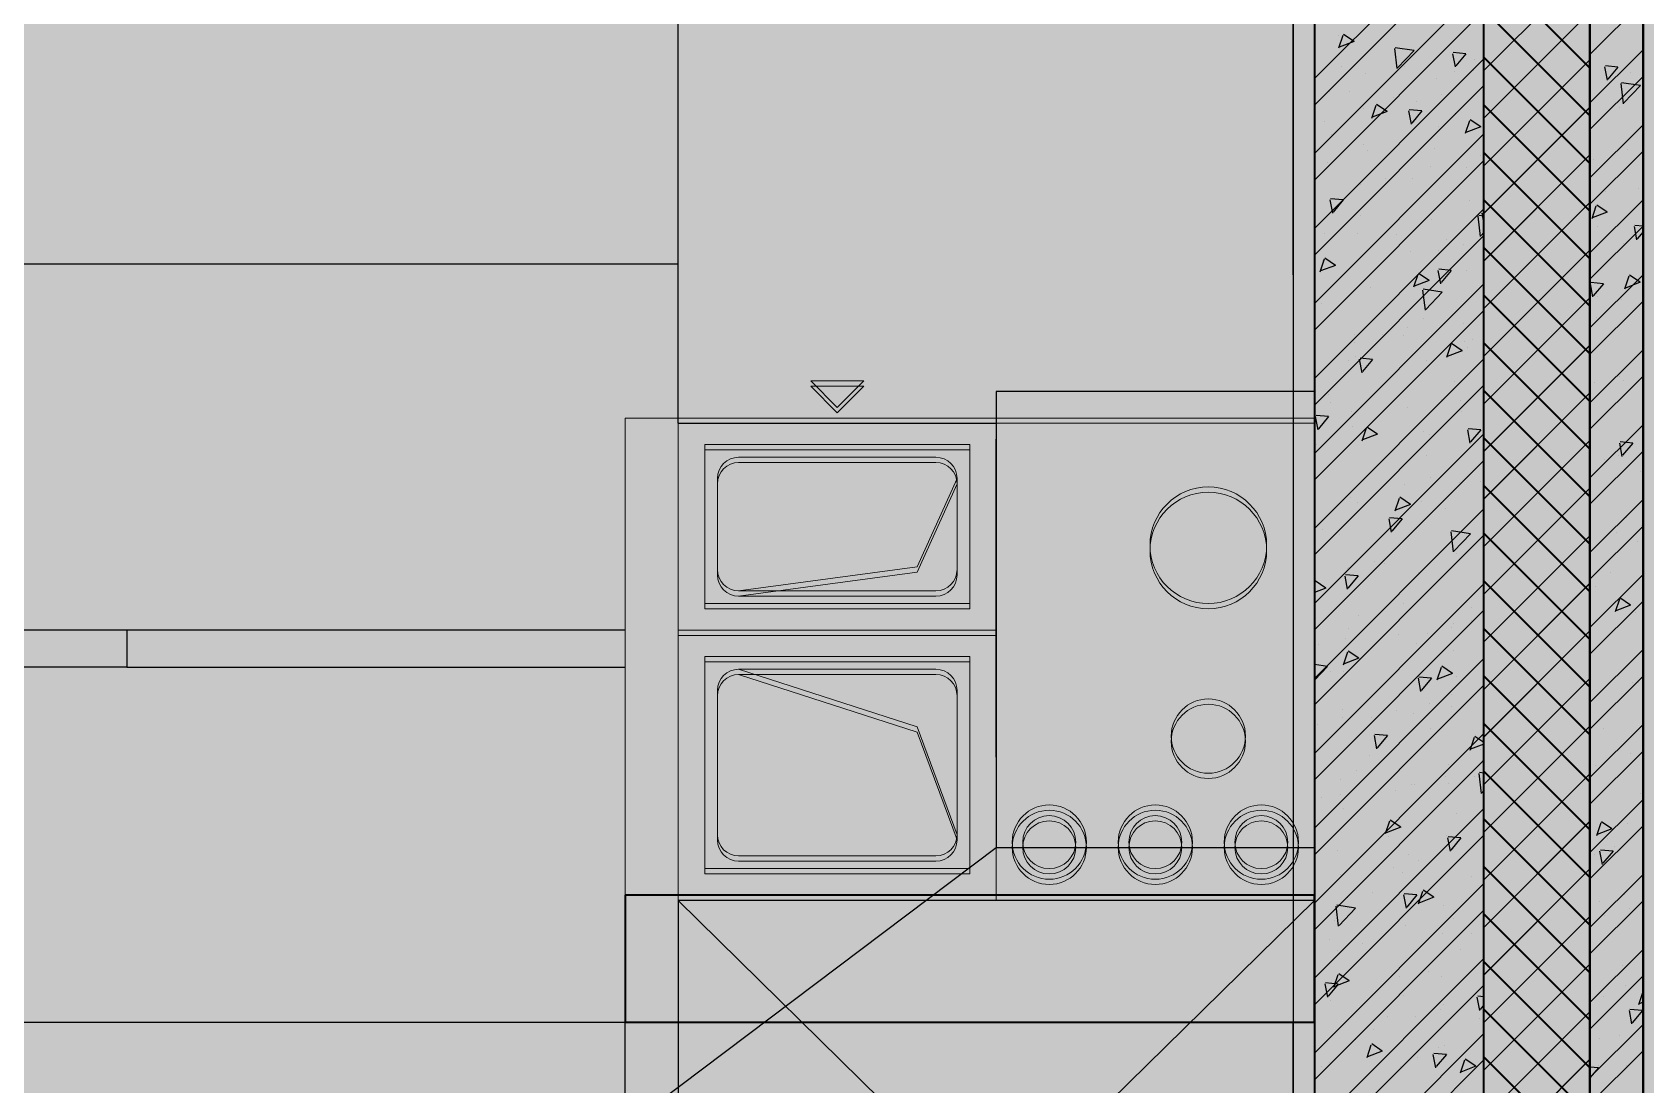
# Model space of a CAD drawing. Header units: inches. Extents: x 143994 to 247866, y 243815 to 272761.
# Drawn here: x 243499 to 245021, y 252952 to 253945 of the extents above; entities that cross this region are included whole.
import ezdxf

# ---------------------------------------------------------------- set-up
doc = ezdxf.new("R2010")
doc.units = ezdxf.units.IN
doc.header["$LTSCALE"] = 1000
doc.header["$MEASUREMENT"] = 0
doc.layers.get('DEFPOINTS').update_dxf_attribs({"color": 62})
for name, color, linetype in [('0-建筑1F', 127, 'Continuous'), ('0-建筑2F', 127, 'Continuous'), ('00给水标注', 13, 'Continuous'), ('A-ARCHLINE', 1, 'Continuous'), ('A-S-face(建筑粉刷线)', 136, 'Continuous'), ('A-Wall-Patn', 255, 'Continuous'), ('MISC 杂项', 8, 'Continuous'), ('PUB_HATCH', 8, 'Continuous'), ('WINDOW', 8, 'Continuous'), ('厨卫', 44, 'Continuous')]:
    doc.layers.add(name, color=color, linetype=linetype)
for name, color, linetype, lineweight in [('A-Flr-LVTRY', 8, 'Continuous', 9), ('A-Flr-Opng', 14, 'Continuous', 9), ('A-Wall', 254, 'Continuous', 35), ('W-保温层', 8, 'Continuous', 13)]:
    doc.layers.add(name, color=color, linetype=linetype, lineweight=lineweight)

# ---------------------------------------------------------------- blocks, each defined once
blk = doc.blocks.new('144')
at = {"layer": 'A-ARCHLINE', "color": 127}
blk.add_line((659856.9, -386895.3), (659856.9, -386595.3), dxfattribs=at)
at = {"layer": 'A-Flr-Opng', "color": 127}
for p, q in [((659731.9, -386540.3), (659681.9, -386540.3)), ((659681.9, -386540.3), (659706.9, -386565.3)), ((659706.9, -386565.3), (659731.9, -386540.3)), ((659506.9, -387025.3), (659506.9, -386575.3)), ((659556.9, -386575.3), (659506.9, -386575.3)), ((659856.9, -386575.3), (659556.9, -386575.3)), ((659556.9, -386575.3), (659556.9, -386775.3)), ((660156.9, -386575.3), (659556.9, -386575.3)), ((659556.9, -386575.3), (659556.9, -387025.3)), ((659856.9, -386775.3), (659856.9, -386575.3)), ((660156.9, -387025.3), (660156.9, -386575.3)), ((659831.9, -386600.3), (659581.9, -386600.3)), ((659581.9, -386600.3), (659581.9, -386750.3)), ((659831.9, -386750.3), (659831.9, -386600.3)), ((659799.9, -386612.3), (659613.9, -386612.3)), ((659593.9, -386632.3), (659593.9, -386718.3)), ((659819.9, -386632.3), (659782.3, -386715.6)), ((659819.9, -386718.3), (659819.9, -386632.3)), ((659782.3, -386715.6), (659613.9, -386738.3)), ((659613.9, -386738.3), (659799.9, -386738.3)), ((659581.9, -386750.3), (659831.9, -386750.3)), ((659556.9, -387025.3), (659556.9, -386775.3)), ((659556.9, -386775.3), (659856.9, -386775.3)), ((659556.9, -386775.3), (659856.9, -386775.3)), ((659856.9, -386775.3), (659856.9, -387025.3)), ((659581.9, -387000.3), (659581.9, -386800.3)), ((659581.9, -386800.3), (659831.9, -386800.3)), ((659831.9, -386800.3), (659831.9, -387000.3)), ((659613.9, -386812.3), (659799.9, -386812.3)), ((659782.3, -386866.6), (659613.9, -386812.3)), ((659593.9, -386968.3), (659593.9, -386832.3)), ((659819.9, -386832.3), (659819.9, -386968.3)), ((659819.9, -386968.3), (659782.3, -386866.6)), ((659799.9, -386988.3), (659613.9, -386988.3)), ((659831.9, -387000.3), (659581.9, -387000.3)), ((659856.9, -387025.3), (659556.9, -387025.3)), ((659556.9, -387025.3), (660156.9, -387025.3))]:
    blk.add_line(p, q, dxfattribs=at)
for centre, radius in [((660056.9, -386695.3), 55), ((660056.9, -386875.3), 35), ((659906.9, -386975.3), 35), ((660006.9, -386975.3), 35), ((660106.9, -386975.3), 35), ((659906.9, -386975.3), 25), ((660006.9, -386975.3), 25), ((660106.9, -386975.3), 25)]:
    blk.add_circle(centre, radius, dxfattribs=at)
for centre, start, end in [((659613.9, -386632.3), 90, 180), ((659799.9, -386632.3), 0, 90), ((659613.9, -386718.3), 180, 270), ((659799.9, -386718.3), 270, 0), ((659613.9, -386832.3), 90, 180), ((659799.9, -386832.3), 0, 90), ((659613.9, -386968.3), 180, 270), ((659799.9, -386968.3), 270, 0)]:
    blk.add_arc(centre, 20, start, end, dxfattribs=at)
at = {"layer": 'A-S-face(建筑粉刷线)', "color": 127}
for p, q in [((660136.9, -386440.3), (660136.9, -385330.3)), ((660136.9, -386440.3), (660136.9, -387145.3)), ((660136.9, -390130.3), (660136.9, -387145.3))]:
    blk.add_line(p, q, dxfattribs=at)
at = {"layer": 'A-Wall', "color": 127}
for p, q in [((660156.9, -385330.3), (660156.9, -390150.3)), ((660316.9, -390310.3), (660316.9, -385330.3)), ((660416.9, -385330.3), (660416.9, -390410.3)), ((660466.9, -390460.3), (660466.9, -385330.3)), ((659506.9, -387025.3), (659506.9, -387145.3)), ((660156.9, -387025.3), (659506.9, -387025.3)), ((660156.9, -387145.3), (660156.9, -387025.3)), ((659506.9, -387145.3), (660156.9, -387145.3))]:
    blk.add_line(p, q, dxfattribs=at)
at = {"layer": 'MISC 杂项', "color": 127}
blk.add_line((658186.9, -387145.3), (659506.9, -387145.3), dxfattribs=at)
at = {"layer": 'PUB_HATCH', "color": 127, "linetype": 'Continuous'}
for p, q in [((660316.9, -386120.2), (660156.9, -386280.2)), ((660466.9, -386182.3), (660416.9, -386232.3)), ((660316.9, -386190.9), (660156.9, -386350.9)), ((660183.7, -386214.4), (660179.7, -386226.4)), ((660179.8, -386214.1), (660179.8, -386214.1)), ((660194.4, -386220.1), (660184.4, -386213.4)), ((660194.4, -386220.1), (660180.4, -386225.4)), ((660299.9, -386231.6), (660287.9, -386230.6)), ((660241.9, -386243.8), (660241.9, -386243.8)), ((660287.3, -386231.6), (660289.6, -386244.1)), ((660299.9, -386231.6), (660290.2, -386243.1)), ((660430.7, -386244.1), (660433, -386256.7)), ((660443.3, -386244.2), (660431.4, -386243.1)), ((660443.3, -386244.2), (660433.7, -386255.7)), ((660272.4, -386254.9), (660272.4, -386254.9)), ((660466.9, -386253), (660416.9, -386303)), ((660455.1, -386249.8), (660455.1, -386249.8)), ((660316.9, -386261.6), (660156.9, -386421.6)), ((660171.4, -386267.7), (660171.4, -386267.7)), ((660231.5, -386273), (660231.5, -386273)), ((660253, -386276.4), (660253, -386276.4)), ((660202.9, -386283), (660202.9, -386283)), ((660289.8, -386287.7), (660289.8, -386287.7)), ((660445.1, -386282), (660445.1, -386282)), ((660166.9, -386295.4), (660166.9, -386295.4)), ((660273.7, -386299.9), (660273.7, -386299.9)), ((660303.1, -386294.9), (660299.1, -386307)), ((660313.8, -386300.6), (660299.7, -386306)), ((660313.8, -386300.6), (660303.8, -386293.9)), ((660173.2, -386307.7), (660173.2, -386307.7)), ((660270, -386321.5), (660270, -386321.5)), ((660452.5, -386322.1), (660452.5, -386322.1)), ((660316.9, -386332.3), (660156.9, -386492.3)), ((660169, -386334.3), (660169, -386334.3)), ((660466.9, -386323.7), (660416.9, -386373.7)), ((660200.4, -386355.3), (660200.4, -386355.3)), ((660171.6, -386369.5), (660173.9, -386382)), ((660184.2, -386369.5), (660172.2, -386368.5)), ((660184.2, -386369.5), (660174.5, -386381)), ((660315, -386382), (660316.9, -386392.4)), ((660316.9, -386381.1), (660315.7, -386381)), ((660422.5, -386375.4), (660418.5, -386387.5)), ((660433.1, -386381.1), (660419.1, -386386.5)), ((660433.1, -386381.1), (660423.2, -386374.4)), ((660267.6, -386388), (660267.6, -386388)), ((660311.2, -386384.9), (660313.4, -386403.9)), ((660316.9, -386385), (660311.9, -386384.2)), ((660466.9, -386394.4), (660416.9, -386444.4)), ((660458.5, -386394.6), (660460.8, -386407.1)), ((660466.9, -386394.3), (660459.1, -386393.6)), ((660316.9, -386403), (660156.9, -386563)), ((660166.5, -386400.8), (660166.5, -386400.8)), ((660234.8, -386402.1), (660234.8, -386402.1)), ((660281.6, -386407.1), (660281.6, -386407.1)), ((660316.9, -386400.3), (660314.1, -386403.2)), ((660448.3, -386411.1), (660448.3, -386411.1)), ((660466.9, -386399.6), (660461.4, -386406.1)), ((660164.9, -386427.1), (660164.9, -386427.1)), ((660274.1, -386417.6), (660274.1, -386417.6)), ((660254.5, -386439.9), (660250.4, -386452)), ((660265.1, -386445.6), (660255.1, -386438.9)), ((660265.1, -386445.6), (660251.1, -386451)), ((660265.1, -386454.6), (660265.1, -386454.6)), ((660316.9, -386473.7), (660156.9, -386633.7)), ((660164.1, -386467.4), (660164.1, -386467.4)), ((660466.9, -386465.2), (660416.9, -386515.2)), ((660259.6, -386481.4), (660259.6, -386481.4)), ((660297.2, -386486.5), (660297.2, -386486.5)), ((660195, -386503.7), (660195, -386503.7)), ((660221.5, -386496.5), (660221.5, -386496.5)), ((660241.3, -386497.1), (660241.3, -386497.1)), ((660199.3, -386519.9), (660201.6, -386532.5)), ((660211.9, -386520), (660200, -386518.9)), ((660211.9, -386520), (660202.3, -386531.4)), ((660301.7, -386508.3), (660301.7, -386508.3)), ((660161.7, -386534), (660161.7, -386534)), ((660262.7, -386521.2), (660262.7, -386521.2)), ((660316.9, -386544.4), (660156.9, -386704.4)), ((660289.2, -386541), (660289.2, -386541)), ((660466.9, -386535.9), (660416.9, -386585.9)), ((660421, -386542.1), (660421, -386542.1)), ((660172.6, -386561), (660172.6, -386561)), ((660244.6, -386565.4), (660244.6, -386565.4)), ((660294.7, -386558.8), (660294.7, -386558.8)), ((660466.8, -386558.7), (660466.8, -386558.7)), ((660168.9, -386575.3), (660168.9, -386575.3)), ((660205.8, -386584.9), (660201.7, -386597)), ((660216.4, -386590.6), (660202.4, -386596)), ((660216.4, -386590.6), (660206.5, -386583.9)), ((660260.3, -386587.8), (660260.3, -386587.8)), ((660159.3, -386600.6), (660159.3, -386600.6)), ((660262.8, -386610.5), (660262.8, -386610.5)), ((660466.9, -386606.6), (660416.9, -386656.6)), ((660444.1, -386611.1), (660444.1, -386611.1)), ((660316.9, -386615.2), (660156.9, -386775.2)), ((660464.4, -386625.3), (660464.4, -386625.3)), ((660242.1, -386637.7), (660242.1, -386637.7)), ((660192, -386644.2), (660192, -386644.2)), ((660257.8, -386654.4), (660257.8, -386654.4)), ((660227.1, -386670.4), (660229.4, -386682.9)), ((660239.7, -386670.4), (660227.7, -386669.3)), ((660239.7, -386670.4), (660230, -386681.9)), ((660281, -386660.3), (660281, -386660.3)), ((660316.9, -386685.9), (660156.9, -386845.9)), ((660164.3, -386680.3), (660164.3, -386680.3)), ((660180.8, -386685.3), (660180.8, -386685.3)), ((660466.9, -386677.3), (660416.9, -386727.3)), ((660441.6, -386683.3), (660441.6, -386683.3)), ((660287.6, -386689.8), (660287.6, -386689.8)), ((660315.8, -386699.9), (660315.8, -386699.9)), ((660462, -386691.9), (660462, -386691.9)), ((660189.5, -386716.5), (660189.5, -386716.5)), ((660223, -386712.1), (660223, -386712.1)), ((660157.1, -386730), (660156.9, -386730.6)), ((660167.8, -386735.7), (660157.8, -386729)), ((660255.4, -386720.9), (660255.4, -386720.9)), ((660436.5, -386721.1), (660436.5, -386721.1)), ((660167.8, -386735.7), (660156.9, -386739.8)), ((660466.9, -386748), (660416.9, -386798)), ((660444.6, -386746), (660440.5, -386758.1)), ((660455.2, -386751.7), (660445.2, -386745)), ((660316.9, -386756.6), (660156.9, -386916.6)), ((660240.7, -386750.3), (660240.7, -386750.3)), ((660455.2, -386751.7), (660441.2, -386757.1)), ((660459.5, -386758.4), (660459.5, -386758.4)), ((660263.2, -386778.8), (660263.2, -386778.8)), ((660253, -386787.5), (660253, -386787.5)), ((660169.2, -386809.7), (660156.9, -386807.8)), ((660288.6, -386794.2), (660288.6, -386794.2)), ((660169.2, -386809.7), (660156.9, -386822.6)), ((660172, -386814.3), (660172, -386814.3)), ((660184, -386814.3), (660184, -386814.3)), ((660254.8, -386820.8), (660257.1, -386833.3)), ((660267.4, -386820.8), (660255.5, -386819.8)), ((660267.4, -386820.8), (660257.8, -386832.3)), ((660276.5, -386810.5), (660272.5, -386822.6)), ((660287.1, -386816.2), (660273.1, -386821.6)), ((660287.1, -386816.2), (660277.2, -386809.5)), ((660290.8, -386818.8), (660290.8, -386818.8)), ((660466.9, -386818.7), (660416.9, -386868.7)), ((660462.7, -386824.5), (660462.7, -386824.5)), ((660316.9, -386827.3), (660156.9, -386987.3)), ((660457.1, -386825), (660457.1, -386825)), ((660250.5, -386854.1), (660250.5, -386854.1)), ((660286.3, -386847.7), (660286.3, -386847.7)), ((660210.5, -386857.7), (660210.5, -386857.7)), ((660316.9, -386898), (660156.9, -387058)), ((660208.9, -386893.6), (660208.9, -386893.6)), ((660315.6, -386898.1), (660315.6, -386898.1)), ((660466.9, -386889.4), (660416.9, -386939.4)), ((660454.7, -386891.6), (660454.7, -386891.6)), ((660280.4, -386913.6), (660280.4, -386913.6)), ((660422.4, -386902.6), (660422.4, -386902.6)), ((660233.7, -386926.6), (660233.7, -386926.6)), ((660248.1, -386920.7), (660248.1, -386920.7)), ((660251, -386920.5), (660251, -386920.5)), ((660283.7, -386920), (660283.7, -386920)), ((660464.5, -386929.5), (660464.5, -386929.5)), ((660157.9, -386936.6), (660157.9, -386936.6)), ((660163.8, -386933.6), (660163.8, -386933.6)), ((660227.9, -386955.5), (660223.8, -386967.6)), ((660238.5, -386961.2), (660224.5, -386966.6)), ((660238.5, -386961.2), (660228.5, -386954.5)), ((660466.9, -386960.1), (660416.9, -387010.1)), ((660452.2, -386958.2), (660452.2, -386958.2)), ((660316.9, -386968.7), (660156.9, -387128.7)), ((660282.6, -386971.2), (660284.9, -386983.8)), ((660295.2, -386971.3), (660283.2, -386970.2)), ((660295.2, -386971.3), (660285.5, -386982.8)), ((660433.2, -386972.3), (660433.2, -386972.3)), ((660245.7, -386987.2), (660245.7, -386987.2)), ((660426, -386983.8), (660428.3, -386996.3)), ((660438.6, -386983.8), (660426.7, -386982.8)), ((660438.6, -386983.8), (660429, -386995.3)), ((660181.1, -387005.5), (660181.1, -387005.5)), ((660231.1, -386998.9), (660231.1, -386998.9)), ((660240.1, -387003.6), (660240.1, -387003.6)), ((660177.3, -387035.6), (660179.5, -387054.6)), ((660195.8, -387037.7), (660178, -387034.9)), ((660195.8, -387037.7), (660180.2, -387053.9)), ((660212.1, -387022.7), (660212.1, -387022.7)), ((660466.9, -387030.8), (660416.9, -387080.8)), ((660425.6, -387031.7), (660425.6, -387031.7)), ((660449.8, -387024.7), (660449.8, -387024.7)), ((660316.9, -387039.4), (660156.9, -387199.4)), ((660288.1, -387047.5), (660288.1, -387047.5)), ((660430.6, -387044.6), (660430.6, -387044.6)), ((660171.4, -387067.5), (660171.4, -387067.5)), ((660243.2, -387053.8), (660243.2, -387053.8)), ((660304.8, -387061.1), (660304.8, -387061.1)), ((660178.5, -387077.8), (660178.5, -387077.8)), ((660447.4, -387091.3), (660447.4, -387091.3)), ((660316.9, -387110.1), (660156.9, -387270.1)), ((660166.9, -387109.1), (660169.2, -387121.7)), ((660179.5, -387109.2), (660167.5, -387108.1)), ((660179.5, -387109.2), (660169.8, -387120.6)), ((660179.2, -387100.6), (660175.1, -387112.6)), ((660189.8, -387106.3), (660175.8, -387111.6)), ((660189.8, -387106.3), (660179.9, -387099.5)), ((660236.9, -387102), (660236.9, -387102)), ((660466.9, -387101.6), (660416.9, -387151.6)), ((660450.4, -387111), (660450.4, -387111)), ((660172.3, -387124.4), (660172.3, -387124.4)), ((660240.8, -387120.4), (660240.8, -387120.4)), ((660279, -387128.9), (660279, -387128.9)), ((660310.3, -387121.7), (660312.6, -387134.2)), ((660316.9, -387121.2), (660311, -387120.7)), ((660316.9, -387128.9), (660313.3, -387133.2)), ((660466.6, -387116.6), (660462.6, -387128.7)), ((660466.9, -387126.2), (660463.2, -387127.7)), ((660252.2, -387140), (660252.2, -387140)), ((660453.8, -387134.2), (660456.1, -387146.8)), ((660466.4, -387134.3), (660454.4, -387133.2)), ((660466.4, -387134.3), (660456.7, -387145.7)), ((660445, -387157.9), (660445, -387157.9)), ((660279.8, -387166.8), (660279.8, -387166.8)), ((660466.9, -387172.3), (660416.9, -387222.3)), ((660316.9, -387180.8), (660156.9, -387340.8)), ((660163.2, -387186.8), (660163.2, -387186.8)), ((660238.4, -387187), (660238.4, -387187)), ((660298.6, -387181.1), (660294.5, -387193.2)), ((660309.2, -387186.8), (660295.2, -387192.2)), ((660309.2, -387186.8), (660299.3, -387180.1)), ((660451.7, -387185.7), (660451.7, -387185.7))]:
    blk.add_line(p, q, dxfattribs=at)
at = {"layer": 'W-保温层', "color": 127, "linetype": 'Continuous'}
for p, q in [((660316.9, -386145.7), (660416.9, -386245.7)), ((660416.9, -386147.5), (660316.9, -386247.5)), ((660316.9, -386190.6), (660416.9, -386290.6)), ((660416.9, -386192.4), (660316.9, -386292.4)), ((660316.9, -386235.5), (660416.9, -386335.5)), ((660416.9, -386237.3), (660316.9, -386337.3)), ((660316.9, -386280.4), (660416.9, -386380.4)), ((660416.9, -386282.2), (660316.9, -386382.2)), ((660316.9, -386325.3), (660416.9, -386425.3)), ((660416.9, -386327.1), (660316.9, -386427.1)), ((660316.9, -386370.2), (660416.9, -386470.2)), ((660416.9, -386372), (660316.9, -386472)), ((660316.9, -386415.1), (660416.9, -386515.1)), ((660416.9, -386416.9), (660316.9, -386516.9)), ((660316.9, -386460), (660416.9, -386560)), ((660416.9, -386461.8), (660316.9, -386561.8)), ((660316.9, -386504.9), (660416.9, -386604.9)), ((660416.9, -386506.7), (660316.9, -386606.7)), ((660316.9, -386549.8), (660416.9, -386649.8)), ((660416.9, -386551.6), (660316.9, -386651.6)), ((660316.9, -386594.7), (660416.9, -386694.7)), ((660416.9, -386596.5), (660316.9, -386696.5)), ((660316.9, -386639.6), (660416.9, -386739.6)), ((660416.9, -386641.4), (660316.9, -386741.4)), ((660316.9, -386684.5), (660416.9, -386784.5)), ((660416.9, -386686.3), (660316.9, -386786.3)), ((660316.9, -386729.4), (660416.9, -386829.4)), ((660416.9, -386731.2), (660316.9, -386831.2)), ((660316.9, -386774.3), (660416.9, -386874.3)), ((660416.9, -386776.1), (660316.9, -386876.1)), ((660316.9, -386819.2), (660416.9, -386919.2)), ((660416.9, -386821), (660316.9, -386921)), ((660316.9, -386864.1), (660416.9, -386964.1)), ((660416.9, -386865.9), (660316.9, -386965.9)), ((660316.9, -386909), (660416.9, -387009)), ((660416.9, -386910.8), (660316.9, -387010.8)), ((660316.9, -386953.9), (660416.9, -387053.9)), ((660416.9, -386955.7), (660316.9, -387055.7)), ((660316.9, -386998.8), (660416.9, -387098.8)), ((660416.9, -387000.6), (660316.9, -387100.6)), ((660316.9, -387043.7), (660416.9, -387143.7)), ((660416.9, -387045.5), (660316.9, -387145.5)), ((660316.9, -387088.6), (660416.9, -387188.6)), ((660416.9, -387090.4), (660316.9, -387190.4)), ((660316.9, -387133.5), (660416.9, -387233.5)), ((660416.9, -387135.3), (660316.9, -387235.3)), ((660316.9, -387178.4), (660416.9, -387278.4)), ((660416.9, -387180.2), (660316.9, -387280.2))]:
    blk.add_line(p, q, dxfattribs=at)
at = {"layer": 'WINDOW', "color": 127, "ltscale": 20}
for p, q in [((659036.9, -386775.3), (658186.9, -386775.3)), ((659036.9, -386775.2), (659506.9, -386775.2)), ((659036.9, -386775.2), (659036.9, -386810.2)), ((659036.9, -386810.2), (658186.9, -386810.2)), ((659036.9, -386810.2), (659506.9, -386810.2))]:
    blk.add_line(p, q, dxfattribs=at)
at = {"layer": '厨卫', "color": 127}
blk.add_line((659506.9, -390150.3), (659506.9, -387145.3), dxfattribs=at)
blk = doc.blocks.new('1442323')
at = {"layer": 'A-Flr-LVTRY', "color": 127}
blk.add_line((701906.9, -386989.3), (701906.9, -386669.3), dxfattribs=at)
at = {"layer": 'A-Flr-Opng', "color": 127}
for p, q in [((701781.9, -386634.3), (701731.9, -386634.3)), ((701731.9, -386634.3), (701756.9, -386659.3)), ((701756.9, -386659.3), (701781.9, -386634.3)), ((701906.9, -386669.3), (701606.9, -386669.3)), ((701606.9, -386669.3), (701606.9, -386869.3)), ((701906.9, -386669.3), (701906.9, -387119.3)), ((702206.9, -386669.3), (701906.9, -386669.3)), ((701906.9, -386869.3), (701906.9, -386669.3)), ((702206.9, -387119.3), (702206.9, -386669.3)), ((701881.9, -386694.3), (701631.9, -386694.3)), ((701631.9, -386694.3), (701631.9, -386844.3)), ((701881.9, -386844.3), (701881.9, -386694.3)), ((701849.9, -386706.3), (701663.9, -386706.3)), ((701643.9, -386726.3), (701643.9, -386812.3)), ((701869.9, -386726.3), (701832.3, -386809.6)), ((701869.9, -386812.3), (701869.9, -386726.3)), ((701832.3, -386809.6), (701663.9, -386832.3)), ((701663.9, -386832.3), (701849.9, -386832.3)), ((701631.9, -386844.3), (701881.9, -386844.3)), ((701606.9, -387119.3), (701606.9, -386869.3)), ((701606.9, -386869.3), (701906.9, -386869.3)), ((701606.9, -386869.3), (701906.9, -386869.3)), ((701906.9, -386869.3), (701906.9, -387119.3)), ((701631.9, -387094.3), (701631.9, -386894.3)), ((701631.9, -386894.3), (701881.9, -386894.3)), ((701881.9, -386894.3), (701881.9, -387094.3)), ((701663.9, -386906.3), (701849.9, -386906.3)), ((701832.3, -386960.7), (701663.9, -386906.3)), ((701643.9, -387062.3), (701643.9, -386926.3)), ((701869.9, -386926.3), (701869.9, -387062.3)), ((701869.9, -387062.3), (701832.3, -386960.7)), ((701849.9, -387082.3), (701663.9, -387082.3)), ((701881.9, -387094.3), (701631.9, -387094.3)), ((701606.9, -387119.3), (702206.9, -387119.3)), ((701906.9, -387119.3), (701606.9, -387119.3)), ((701906.9, -387119.3), (702206.9, -387119.3))]:
    blk.add_line(p, q, dxfattribs=at)
for centre, radius in [((702106.9, -386789.3), 55), ((702106.9, -386969.3), 35), ((701956.9, -387069.3), 35), ((702056.9, -387069.3), 35), ((702156.9, -387069.3), 35), ((701956.9, -387069.3), 25), ((702056.9, -387069.3), 25), ((702156.9, -387069.3), 25)]:
    blk.add_circle(centre, radius, dxfattribs=at)
for centre, start, end in [((701663.9, -386726.3), 90, 180), ((701849.9, -386726.3), 0, 90), ((701663.9, -386812.3), 180, 270), ((701849.9, -386812.3), 270, 0), ((701663.9, -386926.3), 90, 180), ((701849.9, -386926.3), 0, 90), ((701663.9, -387062.3), 180, 270), ((701849.9, -387062.3), 270, 0)]:
    blk.add_arc(centre, 20, start, end, dxfattribs=at)
at = {"layer": 'A-S-face(建筑粉刷线)', "color": 127}
for p, q in [((702186.9, -384269.3), (702186.9, -386664.3)), ((702186.9, -387114.3), (702186.9, -388239.3))]:
    blk.add_line(p, q, dxfattribs=at)
at = {"layer": 'A-Wall', "color": 127}
for p, q in [((702516.9, -383939.3), (702516.9, -388269.3)), ((702466.9, -388269.3), (702466.9, -383989.3)), ((702206.9, -384089.3), (702206.9, -388269.3)), ((702366.9, -388269.3), (702366.9, -384089.3))]:
    blk.add_line(p, q, dxfattribs=at)
at = {"layer": 'PUB_HATCH', "color": 127, "linetype": 'Continuous'}
for p, q in [((702366.9, -386184.2), (702206.9, -386344.2)), ((702366.9, -386254.9), (702206.9, -386414.9)), ((702282.5, -386315.8), (702284.7, -386334.7)), ((702301, -386317.7), (702283.2, -386315)), ((702301, -386317.7), (702285.4, -386334)), ((702516.9, -386317.1), (702466.9, -386367.1)), ((702473.4, -386316.7), (702473.4, -386316.7)), ((702366.9, -386325.6), (702206.9, -386485.6)), ((702232.2, -386332.5), (702232.2, -386332.5)), ((702339, -386337), (702339, -386337)), ((702356.8, -386336.7), (702356.8, -386336.7)), ((702358.1, -386325.7), (702358.1, -386325.7)), ((702255.4, -386339.8), (702255.4, -386339.8)), ((702496, -386348.9), (702498.2, -386367.9)), ((702514.5, -386350.8), (702496.7, -386348.1)), ((702514.5, -386350.8), (702498.9, -386367.1)), ((702240.1, -386356.7), (702240.1, -386356.7)), ((702327, -386359.1), (702327, -386359.1)), ((702264.9, -386369.6), (702260.8, -386381.7)), ((702275.5, -386375.2), (702261.5, -386380.6)), ((702275.5, -386375.2), (702265.5, -386368.5)), ((702295.8, -386374.6), (702298.1, -386387.1)), ((702308.4, -386374.6), (702296.4, -386373.5)), ((702308.4, -386374.6), (702298.7, -386386.1)), ((702366.9, -386396.3), (702206.9, -386556.3)), ((702355.7, -386392.3), (702355.7, -386392.3)), ((702516.9, -386387.8), (702466.9, -386437.8)), ((702253, -386406.4), (702253, -386406.4)), ((702257, -386411.8), (702257, -386411.8)), ((702316.5, -386426.7), (702316.5, -386426.7)), ((702350.1, -386428), (702350.1, -386428)), ((702363.8, -386416.3), (702363.8, -386416.3)), ((702470.6, -386420.8), (702470.6, -386420.8)), ((702274.4, -386438), (702274.4, -386438)), ((702299.2, -386438.6), (702299.2, -386438.6)), ((702353.2, -386458.8), (702353.2, -386458.8)), ((702516.9, -386458.5), (702466.9, -386508.5)), ((702481.1, -386450.6), (702481.1, -386450.6)), ((702512.7, -386447.7), (702512.7, -386447.7)), ((702366.9, -386467.1), (702206.9, -386627.1)), ((702250.5, -386472.9), (702250.5, -386472.9)), ((702364.4, -386470.6), (702364.4, -386470.6)), ((702473.9, -386483.7), (702473.9, -386483.7)), ((702247.8, -386490.6), (702247.8, -386490.6)), ((702347.6, -386500.3), (702347.6, -386500.3)), ((702216.2, -386514.6), (702212.1, -386526.7)), ((702226.8, -386520.3), (702216.9, -386513.5)), ((702221.7, -386516.9), (702221.7, -386516.9)), ((702297.5, -386506.9), (702297.5, -386506.9)), ((702226.8, -386520.3), (702212.8, -386525.6)), ((702323.5, -386525), (702325.8, -386537.6)), ((702336.1, -386525), (702324.2, -386524)), ((702336.1, -386525), (702326.5, -386536.5)), ((702350.8, -386525.4), (702350.8, -386525.4)), ((702516.9, -386529.2), (702466.9, -386579.2)), ((702503.6, -386530.6), (702499.6, -386542.7)), ((702514.3, -386536.3), (702504.3, -386529.6)), ((702366.9, -386537.8), (702206.9, -386697.8)), ((702248.1, -386539.5), (702248.1, -386539.5)), ((702260.3, -386540.8), (702260.3, -386540.8)), ((702309, -386543.7), (702311.3, -386562.7)), ((702327.5, -386545.7), (702309.7, -386542.9)), ((702327.5, -386545.7), (702312, -386561.9)), ((702467, -386537.6), (702469.3, -386550.1)), ((702479.6, -386537.6), (702467.6, -386536.5)), ((702479.6, -386537.6), (702469.9, -386549)), ((702473.8, -386549.9), (702473.8, -386549.9)), ((702514.3, -386536.3), (702500.3, -386541.7)), ((702497, -386552.6), (702497, -386552.6)), ((702294.9, -386579.2), (702294.9, -386579.2)), ((702472.8, -386569.9), (702472.8, -386569.9)), ((702244.9, -386585.8), (702244.9, -386585.8)), ((702335.6, -386595.1), (702331.5, -386607.2)), ((702346.2, -386600.8), (702336.3, -386594.1)), ((702348.4, -386592), (702348.4, -386592)), ((702356.2, -386589.9), (702356.2, -386589.9)), ((702366.9, -386608.5), (702206.9, -386768.5)), ((702239.5, -386610), (702239.5, -386610)), ((702245.7, -386606.1), (702245.7, -386606.1)), ((702346.2, -386600.8), (702332.2, -386606.2)), ((702516.9, -386599.9), (702466.9, -386649.9)), ((702285.1, -386620.1), (702285.1, -386620.1)), ((702494.5, -386624.9), (702494.5, -386624.9)), ((702498.6, -386629.2), (702498.6, -386629.2)), ((702220.5, -386642.5), (702220.5, -386642.5)), ((702327.2, -386647), (702327.2, -386647)), ((702207.8, -386662.9), (702210.1, -386675.5)), ((702220.4, -386662.9), (702208.5, -386661.8)), ((702220.4, -386662.9), (702210.8, -386674.4)), ((702242.3, -386658.1), (702242.3, -386658.1)), ((702345.9, -386658.6), (702345.9, -386658.6)), ((702516.9, -386670.6), (702466.9, -386720.6)), ((702366.9, -386679.2), (702206.9, -386839.2)), ((702243.3, -386672.7), (702243.3, -386672.7)), ((702315.9, -386680), (702315.9, -386680)), ((702351.3, -386675.5), (702353.6, -386688)), ((702363.9, -386675.4), (702351.9, -386674.4)), ((702363.9, -386675.4), (702354.2, -386686.9)), ((702507.3, -386688), (702495.4, -386686.9)), ((702494.7, -386688), (702497, -386700.6)), ((702507.3, -386688), (702497.7, -386699.5)), ((702480.5, -386703.8), (702480.5, -386703.8)), ((702316, -386720.3), (702316, -386720.3)), ((702343.5, -386725.2), (702343.5, -386725.2)), ((702363.8, -386723.9), (702363.8, -386723.9)), ((702240.8, -386739.2), (702240.8, -386739.2)), ((702247.2, -386743.9), (702247.2, -386743.9)), ((702286.9, -386740.2), (702282.9, -386752.3)), ((702297.5, -386745.8), (702283.5, -386751.2)), ((702297.5, -386745.8), (702287.6, -386739.1)), ((702516.9, -386741.3), (702466.9, -386791.3)), ((702366.9, -386749.9), (702206.9, -386909.9)), ((702288.3, -386749.2), (702288.3, -386749.2)), ((702501.8, -386758.2), (702501.8, -386758.2)), ((702335.6, -386771.6), (702337.8, -386790.6)), ((702354.1, -386773.6), (702336.3, -386770.8)), ((702354.1, -386773.6), (702338.5, -386789.8)), ((702515.5, -386766), (702515.5, -386766)), ((702339.2, -386789.2), (702339.2, -386789.2)), ((702341.1, -386791.7), (702341.1, -386791.7)), ((702238.4, -386805.8), (702238.4, -386805.8)), ((702263.4, -386799.2), (702263.4, -386799.2)), ((702366.9, -386820.6), (702206.9, -386980.6)), ((702235.6, -386813.4), (702237.9, -386825.9)), ((702248.2, -386813.3), (702236.2, -386812.3)), ((702248.2, -386813.3), (702238.5, -386824.8)), ((702516.9, -386812), (702466.9, -386862)), ((702472.2, -386823.2), (702472.2, -386823.2)), ((702313.1, -386828.5), (702313.1, -386828.5)), ((702248.5, -386850.9), (702248.5, -386850.9)), ((702355.6, -386843.2), (702355.6, -386843.2)), ((702238.9, -386863.2), (702238.9, -386863.2)), ((702286.5, -386868.1), (702286.5, -386868.1)), ((702336.6, -386861.5), (702336.6, -386861.5)), ((702338.6, -386858.3), (702338.6, -386858.3)), ((702355.3, -386855.4), (702355.3, -386855.4)), ((702210.8, -386878.1), (702210.8, -386878.1)), ((702238.3, -386885.2), (702234.2, -386897.3)), ((702236, -386872.4), (702236, -386872.4)), ((702248.9, -386890.8), (702238.9, -386884.1)), ((702516.9, -386882.7), (702466.9, -386932.7)), ((702366.9, -386891.3), (702206.9, -387051.3)), ((702248.9, -386890.8), (702234.9, -386896.2)), ((702486.1, -386913.8), (702486.1, -386913.8)), ((702336.2, -386924.9), (702336.2, -386924.9)), ((702233.5, -386939), (702233.5, -386939)), ((702284, -386940.4), (702284, -386940.4)), ((702315.3, -386933.2), (702315.3, -386933.2)), ((702209.6, -386953.1), (702209.6, -386953.1)), ((702233.9, -386947), (702233.9, -386947)), ((702316.3, -386957.6), (702316.3, -386957.6)), ((702516.9, -386953.4), (702466.9, -387003.4)), ((702479.9, -386957.1), (702479.9, -386957.1)), ((702366.9, -386962), (702206.9, -387122)), ((702263.3, -386963.8), (702265.6, -386976.3)), ((702275.9, -386963.8), (702264, -386962.7)), ((702275.9, -386963.8), (702266.3, -386975.3)), ((702357.6, -386965.7), (702353.6, -386977.8)), ((702366.9, -386971.9), (702354.3, -386976.7)), ((702366.9, -386970.5), (702358.3, -386964.7)), ((702333.8, -386991.5), (702333.8, -386991.5)), ((702363.2, -386977.1), (702363.2, -386977.1)), ((702483.5, -386986.1), (702483.5, -386986.1)), ((702231.1, -387005.6), (702231.1, -387005.6)), ((702246.6, -386997.1), (702246.6, -386997.1)), ((702357.7, -387002.7), (702357.7, -387002.7)), ((702362.1, -386999.5), (702364.3, -387018.5)), ((702366.9, -386999.4), (702362.8, -386998.8)), ((702231.4, -387019.3), (702231.4, -387019.3)), ((702366.9, -387015.7), (702365, -387017.8)), ((702366.9, -387032.7), (702206.9, -387192.7)), ((702234.4, -387032.4), (702234.4, -387032.4)), ((702341.1, -387036.9), (702341.1, -387036.9)), ((702516.9, -387024.2), (702466.9, -387074.2)), ((702477, -387046.3), (702473, -387058.3)), ((702487.6, -387051.9), (702473.6, -387057.3)), ((702487.6, -387051.9), (702477.7, -387045.2)), ((702276.5, -387059.2), (702276.5, -387059.2)), ((702331.3, -387058.1), (702331.3, -387058.1)), ((702228.7, -387072.1), (702228.7, -387072.1)), ((702305.1, -387081.5), (702305.1, -387081.5)), ((702471.6, -387076.4), (702471.6, -387076.4)), ((702490.1, -387068.3), (702490.1, -387068.3)), ((702355, -387096.5), (702355, -387096.5)), ((702516.9, -387094.9), (702466.9, -387144.9)), ((702366.9, -387103.4), (702206.9, -387263.4)), ((702303.7, -387114.2), (702291.7, -387113.2)), ((702309, -387110.8), (702304.9, -387122.8)), ((702319.6, -387116.4), (702309.7, -387109.7)), ((702238.4, -387116.5), (702238.4, -387116.5)), ((702291.1, -387114.2), (702293.4, -387126.8)), ((702303.7, -387114.2), (702294, -387125.7)), ((702319.6, -387116.4), (702305.6, -387121.8)), ((702328.9, -387124.6), (702328.9, -387124.6)), ((702504.6, -387127.2), (702504.6, -387127.2)), ((702226.2, -387138.7), (702226.2, -387138.7)), ((702328.2, -387150.5), (702328.2, -387150.5)), ((702366.9, -387174.2), (702206.9, -387334.2)), ((702237.6, -387161.4), (702237.6, -387161.4)), ((702252.5, -387160.4), (702252.5, -387160.4)), ((702344.3, -387166), (702344.3, -387166)), ((702516.9, -387165.6), (702466.9, -387215.6)), ((702314.7, -387186.5), (702314.7, -387186.5)), ((702326.5, -387191.2), (702326.5, -387191.2)), ((702223.8, -387205.3), (702223.8, -387205.3)), ((702479.3, -387210.4), (702479.3, -387210.4)), ((702275.6, -387229.3), (702275.6, -387229.3)), ((702325.7, -387222.7), (702325.7, -387222.7)), ((702362.7, -387230.4), (702362.7, -387230.4)), ((702366.9, -387244.9), (702206.9, -387404.9)), ((702246, -387250.4), (702246, -387250.4)), ((702262.4, -387240.7), (702262.4, -387240.7)), ((702516.9, -387236.3), (702466.9, -387286.3)), ((702475.9, -387249.8), (702475.9, -387249.8)), ((702260.3, -387255.8), (702256.3, -387267.9)), ((702270.9, -387261.4), (702256.9, -387266.8)), ((702270.9, -387261.4), (702261, -387254.7)), ((702318.8, -387264.7), (702321.1, -387277.2)), ((702331.4, -387264.6), (702319.5, -387263.6)), ((702331.4, -387264.6), (702321.8, -387276.1)), ((702324, -387257.8), (702324, -387257.8)), ((702221.4, -387271.9), (702221.4, -387271.9)), ((702304.6, -387267.6), (702304.6, -387267.6)), ((702474.9, -387277.2), (702466.9, -387276.5)), ((702474.9, -387277.2), (702466.9, -387286.7)), ((702475.1, -387275), (702475.1, -387275))]:
    blk.add_line(p, q, dxfattribs=at)
at = {"layer": 'W-保温层', "color": 127}
for p, q in [((702466.9, -388219.3), (702466.9, -383989.3)), ((702366.9, -384089.3), (702366.9, -388219.3))]:
    blk.add_line(p, q, dxfattribs=at)
at = {"layer": 'W-保温层', "color": 127, "linetype": 'Continuous'}
for p, q in [((702466.9, -386333.8), (702366.9, -386233.8)), ((702366.9, -386336.6), (702466.9, -386236.6)), ((702466.9, -386378.7), (702366.9, -386278.7)), ((702366.9, -386381.5), (702466.9, -386281.5)), ((702466.9, -386423.6), (702366.9, -386323.6)), ((702366.9, -386426.4), (702466.9, -386326.4)), ((702466.9, -386468.5), (702366.9, -386368.5)), ((702366.9, -386471.3), (702466.9, -386371.3)), ((702466.9, -386513.4), (702366.9, -386413.4)), ((702366.9, -386516.2), (702466.9, -386416.2)), ((702466.9, -386558.3), (702366.9, -386458.3)), ((702366.9, -386561.1), (702466.9, -386461.1)), ((702466.9, -386603.2), (702366.9, -386503.2)), ((702366.9, -386606), (702466.9, -386506)), ((702466.9, -386648.1), (702366.9, -386548.1)), ((702366.9, -386650.9), (702466.9, -386550.9)), ((702466.9, -386693), (702366.9, -386593)), ((702366.9, -386695.8), (702466.9, -386595.8)), ((702466.9, -386737.9), (702366.9, -386637.9)), ((702366.9, -386740.7), (702466.9, -386640.7)), ((702466.9, -386782.8), (702366.9, -386682.8)), ((702366.9, -386785.6), (702466.9, -386685.6)), ((702466.9, -386827.7), (702366.9, -386727.7)), ((702366.9, -386830.5), (702466.9, -386730.5)), ((702466.9, -386872.6), (702366.9, -386772.6)), ((702366.9, -386875.4), (702466.9, -386775.4)), ((702466.9, -386917.5), (702366.9, -386817.5)), ((702366.9, -386920.3), (702466.9, -386820.3)), ((702466.9, -386962.4), (702366.9, -386862.4)), ((702366.9, -386965.2), (702466.9, -386865.2)), ((702466.9, -387007.3), (702366.9, -386907.3)), ((702366.9, -387010.1), (702466.9, -386910.1)), ((702466.9, -387052.2), (702366.9, -386952.2)), ((702366.9, -387055), (702466.9, -386955)), ((702466.9, -387097.1), (702366.9, -386997.1)), ((702366.9, -387099.9), (702466.9, -386999.9)), ((702466.9, -387142), (702366.9, -387042)), ((702366.9, -387144.8), (702466.9, -387044.8)), ((702466.9, -387186.9), (702366.9, -387086.9)), ((702366.9, -387189.7), (702466.9, -387089.7)), ((702466.9, -387231.8), (702366.9, -387131.8)), ((702366.9, -387234.6), (702466.9, -387134.6)), ((702466.9, -387276.7), (702366.9, -387176.7)), ((702366.9, -387279.5), (702466.9, -387179.5)), ((702466.9, -387321.6), (702366.9, -387221.6)), ((702366.9, -387324.4), (702466.9, -387224.4)), ((702466.9, -387366.5), (702366.9, -387266.5)), ((702366.9, -387369.3), (702466.9, -387269.3))]:
    blk.add_line(p, q, dxfattribs=at)
at = {"layer": '厨卫', "color": 127}
for p, q in [((701606.9, -386669.3), (701606.9, -385639.3)), ((701606.9, -386519.3), (700456.9, -386519.3)), ((701606.9, -386669.3), (701906.9, -386669.3)), ((701606.9, -387709.3), (702206.9, -387119.3, -69)), ((702206.9, -387709.3), (701606.9, -387119.3)), ((702206.9, -387119.3), (701606.9, -387119.3)), ((701606.9, -387119.3), (701606.9, -387709.3)), ((702206.9, -387709.3), (702206.9, -387119.3))]:
    blk.add_line(p, q, dxfattribs=at)

msp = doc.modelspace()

# ---------------------------------------------------------------- hatches: boundary and pattern name
at = {"layer": 'DEFPOINTS'}
h = msp.add_hatch(dxfattribs=at)
h.set_pattern_fill('ANSI31', color=250)
h.set_pattern_definition([(45, (0, 0), (-1.122532015, 1.122532015), [])])
h.paths.add_polyline_path([(247866.03, 243814.78), (223286.02, 243814.78), (223286.02, 270814.78), (247866.03, 270814.78)])

# ---------------------------------------------------------------- linework, layer by layer
at = {"layer": '00给水标注'}
msp.add_line((243896.28, 252790.31), (244408.2, 253176.1), dxfattribs=at)
msp.add_lwpolyline([(244408.2, 253606.1), (244408.2, 253176.1), (244708.2, 253176.1), (244708.2, 253606.1)], close=True, dxfattribs=at)
at = {"layer": 'A-Wall-Patn'}
for p, q in [((245018.2, 248896.1), (245018.2, 258256.1)), ((244708.2, 249206.1), (244708.2, 257946.1))]:
    msp.add_line(p, q, dxfattribs=at)

# ---------------------------------------------------------------- block references
at = {"layer": '0-建筑1F'}
msp.add_blockref('144', (-415448.72, 640156.38), dxfattribs=at)
at = {"layer": '0-建筑2F'}
msp.add_blockref('1442323', (-457498.72, 640245.41), dxfattribs=at)

doc.saveas('drawing.dxf')
